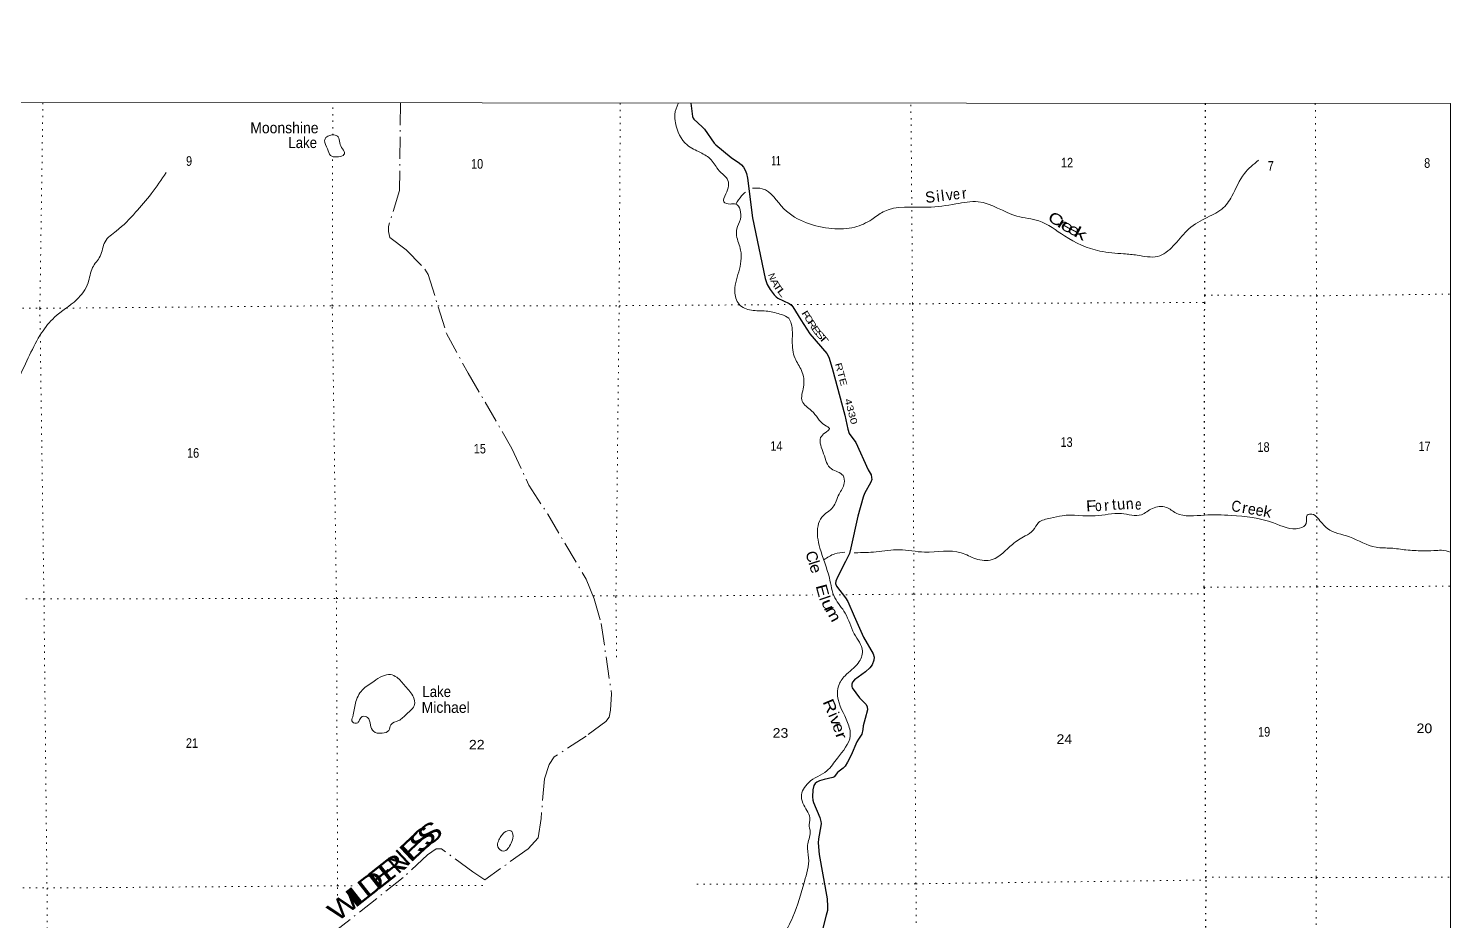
# Model space of a CAD drawing. Header units: feet. Extents: x -252966 to 4, y -183309 to 1368.
# Drawn here: x -25893 to 0, y -14886 to 1368 of the extents above; entities that cross this region are included whole.
import ezdxf
from ezdxf.enums import TextEntityAlignment as Align

# ---------------------------------------------------------------- set-up
doc = ezdxf.new("R2010")
doc.units = ezdxf.units.FT
doc.header["$LTSCALE"] = 80
doc.linetypes.add('DOT_DASHED', pattern=[7.7, 5, -1.2, 0.3, -1.2])
doc.linetypes.add('DOTTED', pattern=[1.5, 0.3, -1.2])
for name, color, linetype, lineweight in [('29', 7, 'Continuous', 25), ('30', 7, 'Continuous', 35), ('39', 7, 'Continuous', 13), ('4', 7, 'Continuous', 13), ('41', 7, 'Continuous', 13), ('44', 7, 'DOT_DASHED', 13), ('6', 7, 'DOTTED', 25), ('7', 7, 'DOTTED', 13)]:
    doc.layers.add(name, color=color, linetype=linetype, lineweight=lineweight)

msp = doc.modelspace()

# ---------------------------------------------------------------- linework, layer by layer
at = {"layer": '29'}
for points in [[(-13834.67, 4.24), (-13801.68, -238.19), (-13790.53, -267.59), (-13775.91, -285.25), (-13623.74, -425.29), (-13581.77, -470.41), (-13405.43, -721.9), (-13375.23, -753.79), (-13100.99, -981.78), (-12948.39, -1085.96), (-12910.89, -1115.66), (-12871.37, -1161), (-12842.99, -1213.73), (-12816.64, -1276.6), (-12798.42, -1358.29), (-12712.7, -2083.06), (-12480.21, -3186.9), (-12440.67, -3297.67), (-12387.98, -3386.91), (-12315.01, -3484.26), (-12279.55, -3519.76), (-12249.6, -3543.59), (-12043.41, -3646.51), (-12001.87, -3673.9), (-11975.53, -3705.29), (-11831.12, -3939.77), (-11666.67, -4198.27), (-11358.16, -4554.68), (-11321.87, -4622.06), (-11259.6, -4823.46), (-11029.73, -5680.27), (-10975.28, -5934.29), (-10947.01, -6009.37), (-10830.74, -6173.65), (-10602.97, -6675.78)], [(-10602.97, -6675.78), (-10551.66, -6767.87), (-10541.49, -6811.32), (-10535.45, -6848.99), (-10553.25, -6901.74), (-10669.22, -7104.54), (-10692.39, -7173.4), (-10789.4, -7519.21), (-10917.78, -8098.13), (-10946.89, -8197.72), (-11019.04, -8345.54), (-11162.15, -8627.25), (-11192.15, -8702.73), (-11196.2, -8747.35), (-11181.71, -8794.03), (-11019.37, -9008.36), (-10973.25, -9075.91), (-10858.73, -9339.18), (-10685.99, -9720.18), (-10513.43, -10026.86), (-10492.88, -10087.97), (-10500.99, -10140.7), (-10532.91, -10223.77), (-10573.96, -10278.62), (-10652.43, -10356.76), (-10851.82, -10498.07), (-10890.15, -10542.28), (-10902.31, -10578.79), (-10902.31, -10619.35), (-10893.39, -10648.86), (-10761.11, -10825.14), (-10640.85, -10949.94), (-10620.58, -10990.5), (-10616.53, -11047.29), (-10656.28, -11206.38), (-10697.6, -11339.35), (-10703.72, -11405.39), (-10721.92, -11489.43), (-10782.73, -11582.73), (-10813.03, -11626.72), (-10914.29, -11870.12), (-10979.33, -12002.56), (-11024.94, -12070.5), (-11059.52, -12107.65), (-11130.34, -12161.77), (-11161.19, -12188.36), (-11224.91, -12264.91), (-11249.92, -12281.43), (-11406.56, -12317.79), (-11489.09, -12342.27), (-11540.27, -12366.47), (-11568.14, -12388.92), (-11590.43, -12423.4), (-11609.83, -12505.31), (-11614.75, -12632.3), (-11608.67, -12693.15), (-11599.26, -12736.25), (-11484.72, -13006.99), (-11463.76, -13079.52), (-11461.73, -13116.02), (-11464.37, -13157.56), (-11507.71, -13398.74), (-11512.4, -13466.9), (-11497.01, -13681.9), (-11351.16, -14488.8), (-11343.18, -14628.03), (-11347.23, -14703.08), (-11366.38, -14790.13), (-11443.57, -15075.62)]]:
    msp.add_lwpolyline(points, dxfattribs=at)
at = {"layer": '39'}
for points in [[(-14064.67, 0.05), (-14125.17, -198.76), (-14112.77, -353.75), (-13900.86, -753.94), (-13659.39, -892.35), (-13464.16, -1024.81), (-13317.01, -1223.82), (-13169.97, -1374.5), (-13193.48, -1648.35), (-13231.35, -1791.37), (-13118.72, -1831.4), (-13014.21, -1833.19), (-12931.21, -2106.82), (-12995.12, -2286.13), (-12998.88, -2404.92), (-12925.94, -2674.54), (-12961.25, -3067.2), (-13030.73, -3453.89), (-12931.76, -3679.16), (-12698.43, -3769.27), (-12429.1, -3784.81), (-12181.77, -3846.7), (-12050.99, -3912.87), (-12004.55, -4009.41), (-11985.77, -4323.43), (-11934.82, -4643.43), (-11817.78, -4862.63), (-11780.93, -5166.55), (-11806.49, -5424.3), (-11633.27, -5599.09), (-11522.44, -5731.73), (-11391.52, -5862.32), (-11311, -5922.55), (-11387.2, -5999.21), (-11469.4, -6087.96), (-11414.5, -6379.77), (-11273.21, -6657.3), (-11061.92, -6779.66), (-11039.51, -6916.52), (-11133.51, -7120.05), (-11245.54, -7355.84), (-11448.12, -7535.44), (-11516.11, -7692.61), (-11483.05, -8101.23), (-11311.03, -8642.43), (-11209.75, -9004.61), (-11022.23, -9284.05), (-10858.61, -9662.2), (-10709.2, -9975.95), (-10783.08, -10193.54), (-11025.74, -10425.57), (-11143.9, -10613.05), (-11161.58, -10796.29), (-10977.63, -11279.08), (-10930.88, -11518.56), (-11163.11, -11925.72), (-11357.54, -12159.66), (-11690.68, -12373.77), (-11818.74, -12629.72), (-11776.2, -12782.63), (-11665.08, -13046.13), (-11676.95, -13130.72), (-11658.55, -13275.63), (-11708.26, -13515.31), (-11687.66, -13744.78), (-11765.09, -14175.77), (-11974.68, -14820.45), (-12166.86, -15165.12), (-12559.57, -15707.5), (-12645.38, -15981.48), (-12771.28, -16301.85), (-12935.25, -16680.68), (-13031.12, -16950.66), (-13086.75, -17240.68), (-13101.96, -17635.31), (-13070.6, -18186.87), (-13176.64, -18400.5), (-13197.67, -18889.76), (-13369.85, -19186.07), (-13650.56, -19480.59), (-13682.16, -19732.31), (-13691.7, -19963.85), (-13847.96, -20189.66), (-14112.51, -20522.4), (-14124.17, -20701.6), (-14044.92, -21096.03)], [(-20480.98, -616.74), (-20330.35, -570.12), (-20253.91, -606.2), (-20225.53, -716.86), (-20173.03, -827.48), (-20138.67, -915.99), (-20164.73, -944.23), (-20279.22, -972.66), (-20395.84, -948.74), (-20448.36, -826.05), (-20500.95, -675.16), (-20480.98, -616.74)], [(-3497.95, -1034.13), (-3752.65, -1276.25), (-3982.86, -1689.45), (-4165.22, -1925.38), (-4468.32, -2093.11), (-4801.44, -2317.28), (-5050.03, -2595.63), (-5334.99, -2785.47), (-5704.83, -2764.1), (-5952.08, -2738.45), (-6384.28, -2689.02), (-7027.99, -2412.54), (-7494.85, -2139.72), (-7894.98, -2051.98), (-8598.96, -1789.72), (-9006.84, -1828.82), (-9519.19, -1888.28), (-10332.94, -1974.54), (-10539.63, -2111.88), (-10848.82, -2253.45), (-11262.76, -2278.48), (-11727.24, -2172.75), (-12137.79, -1915.91), (-12532.5, -1552.34), (-12712.9, -1542.21)], [(-23385.62, -1257), (-23658.08, -1646.12), (-23942.72, -1980.92), (-24293.67, -2323.9), (-24498.23, -2517.6), (-24588.09, -2781.53), (-24726.3, -2989.18), (-24808.08, -3269.19), (-25014.41, -3573.62), (-25417.66, -3894.57), (-25654.18, -4178.94), (-25872.35, -4582.04), (-26076.39, -5013.3), (-26220.43, -5311.56), (-26430.67, -5666.34), (-26633.17, -5884.19), (-26656.62, -6186.23), (-26641.96, -6451.94), (-26645.69, -6584.82), (-26876.45, -6746.37), (-27205.73, -6887.98), (-27438.28, -7150.19), (-27666.93, -7358.04), (-27809.26, -7523.42), (-28030.12, -7616.49), (-28238.9, -7721.62), (-28603.95, -8046.51), (-28904.95, -8252.5), (-29035.51, -8286.99), (-29202.23, -8325.6), (-29350.89, -8354.09), (-29555.83, -8376.67), (-30065.64, -8675.7), (-30137.52, -8887.24), (-30291.22, -9364.7), (-30427.45, -9556.24), (-30590.01, -9661.27), (-30698.47, -9691.7), (-30822.94, -9752.35), (-30999.81, -9742.66), (-31093.57, -9699.65)], [(-12839.03, -1613.41), (-12908.03, -1681.98), (-13012.2, -1831.18)], [(-10860.37, -8184.97), (-10837.75, -8184.44), (-10457.95, -8167.53), (-10035.99, -8130.41), (-9575.67, -8173.74), (-8908.42, -8186.43), (-8642.89, -8296.61), (-8345.42, -8310.07), (-7978.26, -8031.48), (-7743.46, -7877.98), (-7598.99, -7775), (-7502.83, -7635.89), (-7281.93, -7556.91), (-7071.02, -7510.16), (-6468.1, -7512.92), (-5993.89, -7471.66), (-5628.08, -7491.03), (-5429.37, -7375.86), (-5178.2, -7359.23), (-4997.1, -7461.52), (-4480.52, -7498.69), (-3994.15, -7505.73), (-3222.12, -7641.01), (-2747.62, -7736.65), (-2627.22, -7649.83), (-2609.46, -7502.82), (-2523.09, -7480.5), (-2422.46, -7548.74), (-2239.14, -7743.64), (-1840.88, -7895.81), (-1356.12, -8086.05), (-1084.77, -8101.59), (-811.38, -8133.23), (-513.91, -8148.71), (-304.91, -8146.26), (-164.24, -8139.92), (-1.38, -8171.79)], [(-11413.79, -8312.08), (-11209.5, -8205.35), (-11031.25, -8175.37)], [(-19301.17, -10401.15), (-19448.45, -10431.14), (-19607, -10530.12), (-19815.67, -10685.58), (-19939.74, -10927.43), (-19989.44, -11173.15), (-19995.26, -11265.77), (-19898.76, -11281.67), (-19864.72, -11227.24), (-19814.6, -11170.77), (-19718.1, -11184.66), (-19665.54, -11325.47), (-19613.04, -11436.09), (-19452.19, -11471.99), (-19331.71, -11421.41), (-19293.76, -11318.65), (-19153.24, -11243.87), (-19004.79, -11120.75), (-18864.49, -10949.33), (-18880.86, -10818.5), (-19034.04, -10615.49), (-19187.14, -10452.74), (-19301.81, -10400.63)], [(-17293.1, -13353.96), (-17229.47, -13281.26), (-17110.97, -13248.8), (-17068.54, -13349.38), (-17106.44, -13478.3), (-17240.78, -13621.53), (-17347.46, -13543.23), (-17337.65, -13436.51), (-17293.1, -13353.96)]]:
    msp.add_spline(points, degree=3, dxfattribs=at)
at = {"layer": '4'}
msp.add_line((0, -0.01), (0, -183308.59), dxfattribs=at)
msp.add_lwpolyline([(-248626.54, 1367.99), (-217549.26, 1047.36), (-186471.56, 769.49), (-155393.5, 534.37), (-124315.16, 342), (-93236.57, 192.37), (-62157.81, 85.49), (-31078.93, 21.37), (0, -0.01)], dxfattribs=at)
at = {"layer": '44'}
msp.add_lwpolyline([(-19118.04, 8.09), (-19136.7, -1587.57), (-19338.24, -2239.24), (-19338.08, -2334.69), (-19313.67, -2439.86), (-19018.35, -2665.89), (-18677, -3017.34), (-18614.52, -3117.32), (-18283.95, -4187.93), (-17889.09, -4911.38), (-17090.62, -6287.24), (-16780.17, -6956.25), (-16439.53, -7483.22), (-15737.61, -8666.73), (-15590.61, -9022.61), (-15465.81, -9473.6), (-15276.35, -10756.78), (-15293.66, -11052.43), (-15318.76, -11177.98), (-15379.94, -11258.13), (-15740.75, -11529.32), (-16322.04, -11904.71), (-16414.56, -12040.13), (-16497.15, -12301.5), (-16559.35, -13028.56), (-16611.55, -13379.53), (-16794.34, -13579.9), (-17583.75, -14143.09), (-17803.23, -14000.74), (-18372.81, -13577.96), (-18468.15, -13576.09), (-18627.18, -13690.48), (-19068.97, -14103.66), (-20304.39, -15075.85)], dxfattribs=at)
at = {"layer": '6'}
msp.add_lwpolyline([(-4467.2, 0.45), (-4481.32, -3490.33), (-4483.03, -3625.22), (-4489.67, -8815.37), (-4485.4, -8930.12), (-4461.96, -14092.02), (-4455.8, -14148.38), (-4492.34, -19451.33), (-4547.1, -24695.94), (-4584.21, -29739.19), (-4593.71, -29990.86), (-4632.89, -35003.91), (-4640.41, -35241.49), (-4611.15, -40306.75), (-4616.84, -40463.79), (-4637.64, -45609.68), (-4637.44, -45704.3), (-4632.83, -45851.21)], dxfattribs=at)
at = {"layer": '7'}
for p, q in [((-20353.48, -576.31), (-20351.94, 9.17)), ((-19325.85, -14250), (-17560.95, -14246.3))]:
    msp.add_line(p, q, dxfattribs=at)
for points in [[(-25630.31, 14.54), (-25685.31, -3732.06), (-25611.33, -9026.73), (-25555.5, -14293.25), (-25540.01, -19497.45), (-25534.43, -24762.06), (-25551.19, -29920.02), (-25575.67, -35224.97), (-25571.13, -35672.55)], [(-15118.11, 5.06), (-15138.4, -3691.84), (-15197.07, -8984.78), (-15182.38, -10178.6)], [(-9743.43, -45849.57), (-9772.25, -45709.02), (-9715.46, -40474.47), (-9706.8, -35290.36), (-9842.94, -30058.23), (-9800.45, -24717.01), (-9689.4, -19486.38), (-9733.17, -14215.81), (-9770.93, -8939.18), (-9794.66, -3648.43), (-9826.34, 2.14)], [(-2462.5, 0.14), (-2439.44, -3494.1), (-2433.78, -8792.94), (-2448.2, -14101.89), (-2452.58, -19404.78), (-2448.95, -24699.59)], [(-20263.59, -14548.59), (-20264.01, -14253.98), (-20285.61, -9015.57), (-20361.67, -3684.67), (-20354.53, -974.81)], [(-4481.32, -3490.33), (-2441.42, -3504.17), (0, -3471.83)], [(-31083.98, -3642.87), (-30918.75, -3666.53), (-25685.31, -3732.06), (-20361.67, -3684.67), (-15136.41, -3683.78), (-9794.66, -3648.43), (-4483.03, -3625.22)], [(-4489.67, -8815.37), (-2435.77, -8803.01), (0, -8795.05)], [(-31091.35, -9005.35), (-30742.13, -9029.43), (-25611.33, -9026.73), (-20285.61, -9015.57), (-15197.11, -8968.67), (-14497.7, -8977.27), (-11611.65, -8954.01)], [(-11250.99, -8951.11), (-9770.93, -8939.18), (-4485.4, -8930.12)], [(-31098.53, -14223.3), (-30797.01, -14217.67), (-25555.5, -14293.25), (-20266.02, -14251.97), (-19905.58, -14251.21)], [(-13724.46, -14222.16), (-9733.17, -14215.81), (-4455.8, -14148.38)], [(-4461.96, -14092.02), (-2448.2, -14101.89), (0, -14096.76)]]:
    msp.add_lwpolyline(points, dxfattribs=at)

# ---------------------------------------------------------------- texts
at = {"layer": '30'}
msp.add_text('N', height=120, rotation=289.644, dxfattribs=at).set_placement((-12407.9, -3171.89), align=Align.CENTER)
for s, rotation, width, p in [('A', 297.559, 1.35, (-12353.11, -3293.52)), ('T', 302.854, 1.6, (-12299.49, -3381.53)), ('L', 307.492, 1.8, (-12221.95, -3480.3)), ('F', 301.628, 1.5, (-11786.74, -3878.36)), ('O', 302.463, 1.25, (-11732.39, -3959.33)), ('R', 302.463, 1.3, (-11673.68, -4055.37)), ('E', 304.463, 1.45, (-11601.23, -4162.48)), ('S', 310.88, 1.65, (-11526.03, -4253.79)), ('T', 310.88, 1.9, (-11460.07, -4329.99)), ('RTE    4330', 285.018, 1.35, (-11059.49, -5299.26))]:
    msp.add_text(s, height=120, rotation=rotation, dxfattribs=dict(at, width=width)).set_placement(p, align=Align.CENTER)
at = {"layer": '41'}
for s, width, p in [('Moonshine', 0.95, (-21854.34, -542.12)), ('Lake', 0.9, (-21160.47, -811.58)), ('Lake', 0.9, (-18720.54, -10813.81)), ('Michael', 0.95, (-18734.24, -11101.55))]:
    msp.add_text(s, height=200, dxfattribs=dict(at, width=width)).set_placement(p)
for s, rotation, p in [('S', 6.62, (-9464.76, -1802.46)), ('i', 6.62, (-9321.66, -1788.06)), ('l', 6.62, (-9236.57, -1778.19)), ('r', 6.562, (-8844.02, -1731.67)), ('t', 5.196, (-6118.15, -7401.18)), ('u', 5.196, (-5989.88, -7395.12)), ('r', 4.75, (-6256.58, -7419.45)), ('l', 287.623, (-11684.67, -8394.69)), ('l', 289.074, (-11488.67, -9041.83))]:
    msp.add_text(s, height=200, rotation=rotation, dxfattribs=at).set_placement(p, align=Align.CENTER)
for s, rotation, width, p in [('v', 6.62, 0.95, (-9113.91, -1760.71)), ('e', 6.562, 0.85, (-8986.95, -1746.01)), ('C', 329.531, 1.35, (-7239.66, -2189.62)), ('r', 326.963, 1.75, (-7117.19, -2268.3)), ('e', 330.228, 1.5, (-7023.35, -2323.03)), ('e', 332.486, 1.4, (-6898.79, -2388.15)), ('k', 332.486, 1.6, (-6780.61, -2455.58)), ('F', 3.023, 1.15, (-6538.51, -7429.12)), ('n', 4.977, 0.95, (-5834.85, -7388.81)), ('e', 357.735, 0.75, (-5688.24, -7399.62)), ('C', 351.684, 0.9, (-3915.54, -7436.36)), ('o', 4.75, 0.8, (-6405.79, -7425.76)), ('r', 349.73, 1.05, (-3762.45, -7463.75)), ('e', 349.73, 0.95, (-3631.93, -7485.32)), ('e', 349.73, 0.95, (-3491.1, -7508.77)), ('k', 349.309, 1.1, (-3351.24, -7535.22)), ('C', 287.623, 1.05, (-11720.04, -8283.94)), ('e', 287.643, 1.15, (-11653.76, -8499.07)), ('E', 285.172, 1.3, (-11531.79, -8898.17)), ('u', 292.172, 1.4, (-11423.84, -9168.7)), ('m', 298.529, 1.25, (-11323, -9347.09)), ('R', 292.834, 1.3, (-11388.34, -11014.37)), ('i', 292.834, 1.05, (-11322.23, -11170.23)), ('v', 289.382, 1.25, (-11281.22, -11274.85)), ('e', 287.402, 1.15, (-11233.92, -11401.61)), ('r', 289.468, 1.35, (-11185.09, -11545.19))]:
    msp.add_text(s, height=200, rotation=rotation, dxfattribs=dict(at, width=width)).set_placement(p, align=Align.CENTER)
at = {"layer": '44'}
for s, rotation, width, p in [('S', 43.083, 1.5, (-18602.95, -13530.9)), ('S', 37.727, 1.35, (-18479.6, -13438)), ('E', 43.083, 1.7, (-18754.64, -13672.77)), ('R', 38.2, 1.5, (-19165.56, -14052.41)), ('E', 38.2, 1.55, (-19361.25, -14206.41)), ('D', 38.2, 1.4, (-19547.21, -14352.76)), ('W', 38.2, 1.25, (-20056.35, -14753.4)), ('I', 38.2, 1.55, (-19879.07, -14613.9)), ('L', 38.2, 1.8, (-19733.16, -14499.08))]:
    msp.add_text(s, height=350, rotation=rotation, dxfattribs=dict(at, width=width)).set_placement(p, align=Align.CENTER)
msp.add_text('N', height=350, rotation=43.083, dxfattribs=at).set_placement((-19036.94, -13936.78), align=Align.CENTER)
at = {"layer": '7'}
for s, width, p in [('9', 0.85, (-23024.55, -1135.62)), ('10', 0.85, (-17834.97, -1187.11)), ('11', 0.65, (-12366.36, -1128.91)), ('12', 0.85, (-7093.25, -1164.56)), ('8', 0.85, (-480.9, -1172.16)), ('7', 0.85, (-3328.71, -1225.03)), ('15', 0.85, (-17785.31, -6375.67)), ('14', 0.85, (-12385.3, -6327.44)), ('13', 0.85, (-7102.4, -6255.74)), ('18', 0.85, (-3516.3, -6346.83)), ('17', 0.85, (-583.33, -6332.95)), ('16', 0.85, (-23006.36, -6453.67)), ('23', 1.1, (-12343.63, -11555.74)), ('19', 0.85, (-3505.16, -11533.34)), ('20', 1.1, (-619.72, -11470.91)), ('21', 0.85, (-23026.37, -11739.37)), ('22', 1.1, (-17874.25, -11769.3)), ('24', 1.1, (-7174.55, -11666.97))]:
    msp.add_text(s, height=175, dxfattribs=dict(at, width=width)).set_placement(p)

doc.saveas('drawing.dxf')
